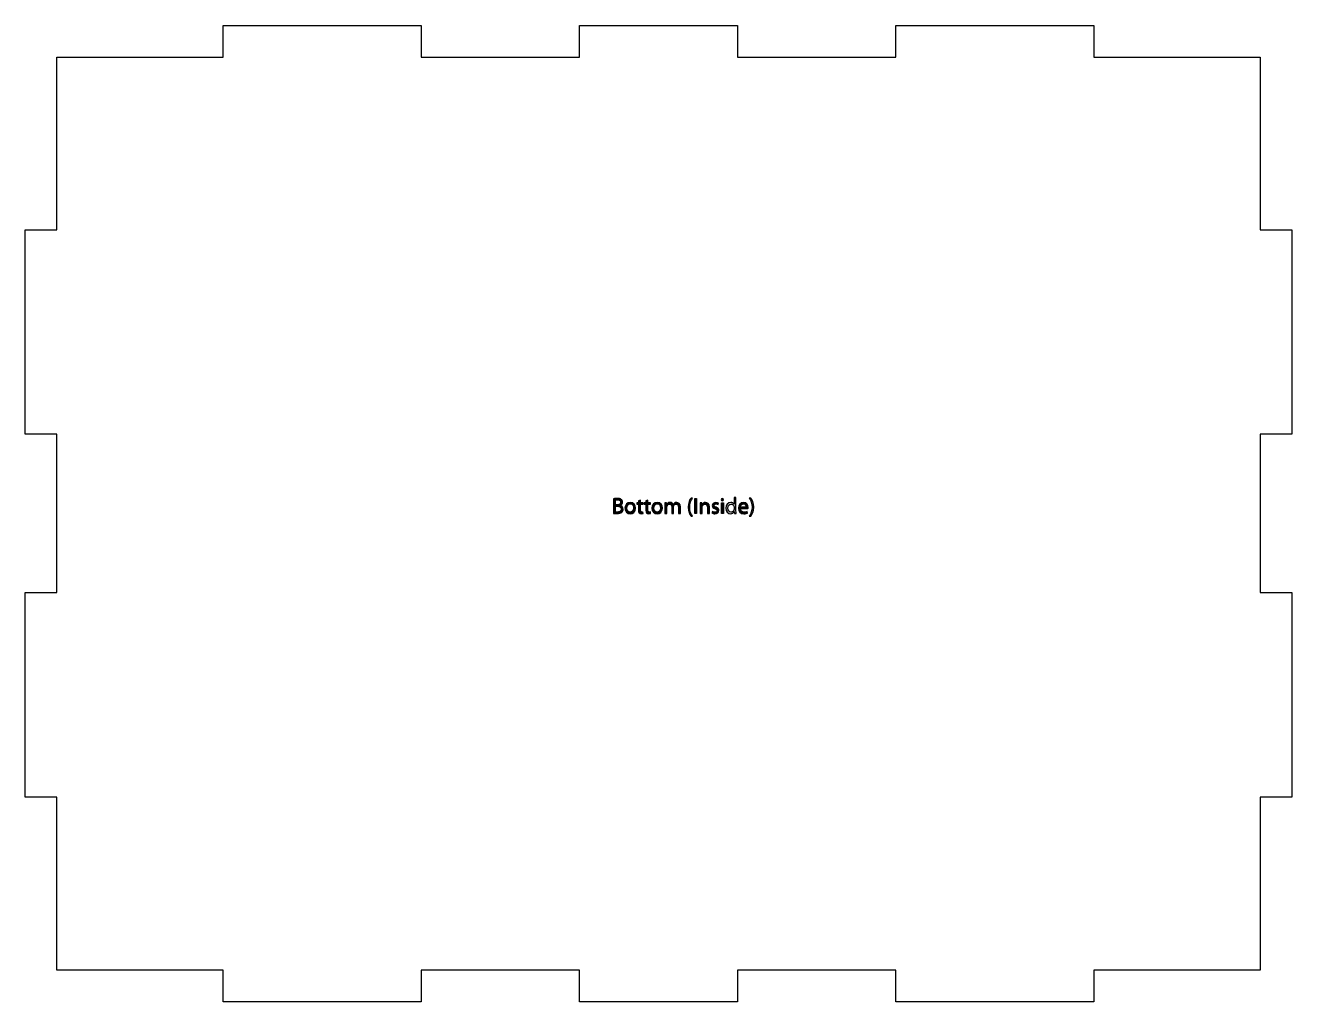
# Model space of a CAD drawing. Extents: x -743 to 1142, y -1188 to 1589.
# Drawn here: x -743 to -63, y -871 to -346 of the extents above; entities that cross this region are included whole.
import ezdxf

# ---------------------------------------------------------------- set-up
doc = ezdxf.new("R2010")
doc.units = 0
doc.header["$MEASUREMENT"] = 0
doc.layers.add('LAYER_1', color=7, linetype='CONTINUOUS')

# ---------------------------------------------------------------- blocks, each defined once
blk = doc.blocks.new('BLOCK_12')
at = {"layer": 'LAYER_1'}
h = blk.add_hatch(color=1, dxfattribs=at)
h.dxf.hatch_style = 2
edge = h.paths.add_edge_path()
edge.add_spline(control_points=[(-426.96, -600.38), (-426.51, -600.27), (-425.78, -600.2), (-425.06, -600.2), (-424.01, -600.2), (-423.34, -600.38), (-422.85, -600.79), (-422.43, -601.1), (-422.17, -601.58), (-422.17, -602.21), (-422.17, -603.01), (-422.69, -603.69), (-423.53, -603.99), (-423.53, -603.99), (-423.53, -604.03), (-423.53, -604.03), (-422.77, -604.21), (-421.87, -604.84), (-421.87, -606.04), (-421.87, -606.74), (-422.14, -607.28), (-422.56, -607.66), (-423.11, -608.18), (-424.03, -608.42), (-425.35, -608.42), (-426.06, -608.42), (-426.62, -608.37), (-426.96, -608.32), (-426.96, -608.32), (-426.96, -600.38), (-426.96, -600.38)], knot_values=[0, 0, 0, 0, 1, 1, 1, 2, 2, 2, 3, 3, 3, 4, 4, 4, 5, 5, 5, 6, 6, 6, 7, 7, 7, 8, 8, 8, 9, 9, 9, 10, 10, 10, 10], degree=3, periodic=1)
edge = h.paths.add_edge_path()
edge.add_spline(control_points=[(-425.92, -603.69), (-425.92, -603.69), (-424.97, -603.69), (-424.97, -603.69), (-423.88, -603.69), (-423.23, -603.1), (-423.23, -602.32), (-423.23, -601.39), (-423.94, -601), (-425, -601), (-425.48, -601), (-425.75, -601.04), (-425.92, -601.08), (-425.92, -601.08), (-425.92, -603.69), (-425.92, -603.69)], knot_values=[0, 0, 0, 0, 1, 1, 1, 2, 2, 2, 3, 3, 3, 4, 4, 4, 5, 5, 5, 5], degree=3, periodic=1)
edge = h.paths.add_edge_path()
edge.add_spline(control_points=[(-425.92, -607.55), (-425.71, -607.59), (-425.42, -607.6), (-425.05, -607.6), (-423.97, -607.6), (-422.97, -607.2), (-422.97, -606.03), (-422.97, -604.94), (-423.92, -604.47), (-425.06, -604.47), (-425.06, -604.47), (-425.92, -604.47), (-425.92, -604.47), (-425.92, -604.47), (-425.92, -607.55), (-425.92, -607.55)], knot_values=[0, 0, 0, 0, 1, 1, 1, 2, 2, 2, 3, 3, 3, 4, 4, 4, 5, 5, 5, 5], degree=3, periodic=1)
h = blk.add_hatch(color=1, dxfattribs=at)
h.dxf.hatch_style = 2
edge = h.paths.add_edge_path()
edge.add_spline(control_points=[(-415.2, -605.39), (-415.2, -607.54), (-416.69, -608.48), (-418.09, -608.48), (-419.65, -608.48), (-420.87, -607.32), (-420.87, -605.49), (-420.87, -603.56), (-419.58, -602.42), (-417.99, -602.42), (-416.32, -602.42), (-415.2, -603.63), (-415.2, -605.39)], knot_values=[0, 0, 0, 0, 1, 1, 1, 2, 2, 2, 3, 3, 3, 4, 4, 4, 4], degree=3, periodic=1)
edge = h.paths.add_edge_path()
edge.add_spline(control_points=[(-419.79, -605.45), (-419.79, -606.72), (-419.07, -607.68), (-418.04, -607.68), (-417.03, -607.68), (-416.27, -606.74), (-416.27, -605.43), (-416.27, -604.45), (-416.77, -603.21), (-418.01, -603.21), (-419.25, -603.21), (-419.79, -604.36), (-419.79, -605.45)], knot_values=[0, 0, 0, 0, 1, 1, 1, 2, 2, 2, 3, 3, 3, 4, 4, 4, 4], degree=3, periodic=1)
h = blk.add_hatch(color=1, dxfattribs=at)
h.dxf.hatch_style = 2
edge = h.paths.add_edge_path()
edge.add_spline(control_points=[(-412.59, -601.15), (-412.59, -601.15), (-412.59, -602.54), (-412.59, -602.54), (-412.59, -602.54), (-411.08, -602.54), (-411.08, -602.54), (-411.08, -602.54), (-411.08, -603.34), (-411.08, -603.34), (-411.08, -603.34), (-412.59, -603.34), (-412.59, -603.34), (-412.59, -603.34), (-412.59, -606.47), (-412.59, -606.47), (-412.59, -607.19), (-412.39, -607.6), (-411.8, -607.6), (-411.51, -607.6), (-411.34, -607.58), (-411.19, -607.53), (-411.19, -607.53), (-411.14, -608.33), (-411.14, -608.33), (-411.34, -608.4), (-411.67, -608.48), (-412.07, -608.48), (-412.57, -608.48), (-412.96, -608.31), (-413.21, -608.03), (-413.5, -607.71), (-413.62, -607.19), (-413.62, -606.51), (-413.62, -606.51), (-413.62, -603.34), (-413.62, -603.34), (-413.62, -603.34), (-414.52, -603.34), (-414.52, -603.34), (-414.52, -603.34), (-414.52, -602.54), (-414.52, -602.54), (-414.52, -602.54), (-413.62, -602.54), (-413.62, -602.54), (-413.62, -602.54), (-413.62, -601.46), (-413.62, -601.46), (-413.62, -601.46), (-412.59, -601.15), (-412.59, -601.15)], knot_values=[0, 0, 0, 0, 1, 1, 1, 2, 2, 2, 3, 3, 3, 4, 4, 4, 5, 5, 5, 6, 6, 6, 7, 7, 7, 8, 8, 8, 9, 9, 9, 10, 10, 10, 11, 11, 11, 12, 12, 12, 13, 13, 13, 14, 14, 14, 15, 15, 15, 16, 16, 16, 17, 17, 17, 17], degree=3, periodic=1)
h = blk.add_hatch(color=1, dxfattribs=at)
h.dxf.hatch_style = 2
edge = h.paths.add_edge_path()
edge.add_spline(control_points=[(-408.62, -601.15), (-408.62, -601.15), (-408.62, -602.54), (-408.62, -602.54), (-408.62, -602.54), (-407.11, -602.54), (-407.11, -602.54), (-407.11, -602.54), (-407.11, -603.34), (-407.11, -603.34), (-407.11, -603.34), (-408.62, -603.34), (-408.62, -603.34), (-408.62, -603.34), (-408.62, -606.47), (-408.62, -606.47), (-408.62, -607.19), (-408.41, -607.6), (-407.83, -607.6), (-407.54, -607.6), (-407.37, -607.58), (-407.21, -607.53), (-407.21, -607.53), (-407.17, -608.33), (-407.17, -608.33), (-407.37, -608.4), (-407.69, -608.48), (-408.1, -608.48), (-408.59, -608.48), (-408.99, -608.31), (-409.24, -608.03), (-409.53, -607.71), (-409.65, -607.19), (-409.65, -606.51), (-409.65, -606.51), (-409.65, -603.34), (-409.65, -603.34), (-409.65, -603.34), (-410.55, -603.34), (-410.55, -603.34), (-410.55, -603.34), (-410.55, -602.54), (-410.55, -602.54), (-410.55, -602.54), (-409.65, -602.54), (-409.65, -602.54), (-409.65, -602.54), (-409.65, -601.46), (-409.65, -601.46), (-409.65, -601.46), (-408.62, -601.15), (-408.62, -601.15)], knot_values=[0, 0, 0, 0, 1, 1, 1, 2, 2, 2, 3, 3, 3, 4, 4, 4, 5, 5, 5, 6, 6, 6, 7, 7, 7, 8, 8, 8, 9, 9, 9, 10, 10, 10, 11, 11, 11, 12, 12, 12, 13, 13, 13, 14, 14, 14, 15, 15, 15, 16, 16, 16, 17, 17, 17, 17], degree=3, periodic=1)
h = blk.add_hatch(color=1, dxfattribs=at)
h.dxf.hatch_style = 2
edge = h.paths.add_edge_path()
edge.add_spline(control_points=[(-400.74, -605.39), (-400.74, -607.54), (-402.23, -608.48), (-403.63, -608.48), (-405.19, -608.48), (-406.41, -607.32), (-406.41, -605.49), (-406.41, -603.56), (-405.12, -602.42), (-403.53, -602.42), (-401.86, -602.42), (-400.74, -603.63), (-400.74, -605.39)], knot_values=[0, 0, 0, 0, 1, 1, 1, 2, 2, 2, 3, 3, 3, 4, 4, 4, 4], degree=3, periodic=1)
edge = h.paths.add_edge_path()
edge.add_spline(control_points=[(-405.33, -605.45), (-405.33, -606.72), (-404.61, -607.68), (-403.58, -607.68), (-402.57, -607.68), (-401.81, -606.74), (-401.81, -605.43), (-401.81, -604.45), (-402.31, -603.21), (-403.55, -603.21), (-404.79, -603.21), (-405.33, -604.36), (-405.33, -605.45)], knot_values=[0, 0, 0, 0, 1, 1, 1, 2, 2, 2, 3, 3, 3, 4, 4, 4, 4], degree=3, periodic=1)
h = blk.add_hatch(color=1, dxfattribs=at)
h.dxf.hatch_style = 2
edge = h.paths.add_edge_path()
edge.add_spline(control_points=[(-399.4, -604.11), (-399.4, -603.5), (-399.42, -603.02), (-399.45, -602.54), (-399.45, -602.54), (-398.53, -602.54), (-398.53, -602.54), (-398.53, -602.54), (-398.48, -603.49), (-398.48, -603.49), (-398.48, -603.49), (-398.44, -603.49), (-398.44, -603.49), (-398.12, -602.93), (-397.58, -602.42), (-396.61, -602.42), (-395.83, -602.42), (-395.23, -602.9), (-394.98, -603.58), (-394.98, -603.58), (-394.95, -603.58), (-394.95, -603.58), (-394.77, -603.25), (-394.53, -603.01), (-394.29, -602.83), (-393.94, -602.56), (-393.57, -602.42), (-393.02, -602.42), (-392.24, -602.42), (-391.1, -602.92), (-391.1, -604.94), (-391.1, -604.94), (-391.1, -608.34), (-391.1, -608.34), (-391.1, -608.34), (-392.13, -608.34), (-392.13, -608.34), (-392.13, -608.34), (-392.13, -605.07), (-392.13, -605.07), (-392.13, -603.94), (-392.55, -603.28), (-393.39, -603.28), (-394, -603.28), (-394.46, -603.73), (-394.65, -604.23), (-394.7, -604.39), (-394.74, -604.57), (-394.74, -604.76), (-394.74, -604.76), (-394.74, -608.34), (-394.74, -608.34), (-394.74, -608.34), (-395.77, -608.34), (-395.77, -608.34), (-395.77, -608.34), (-395.77, -604.87), (-395.77, -604.87), (-395.77, -603.94), (-396.17, -603.28), (-396.98, -603.28), (-397.63, -603.28), (-398.12, -603.81), (-398.29, -604.34), (-398.35, -604.48), (-398.37, -604.67), (-398.37, -604.85), (-398.37, -604.85), (-398.37, -608.34), (-398.37, -608.34), (-398.37, -608.34), (-399.4, -608.34), (-399.4, -608.34), (-399.4, -608.34), (-399.4, -604.11), (-399.4, -604.11)], knot_values=[0, 0, 0, 0, 1, 1, 1, 2, 2, 2, 3, 3, 3, 4, 4, 4, 5, 5, 5, 6, 6, 6, 7, 7, 7, 8, 8, 8, 9, 9, 9, 10, 10, 10, 11, 11, 11, 12, 12, 12, 13, 13, 13, 14, 14, 14, 15, 15, 15, 16, 16, 16, 17, 17, 17, 18, 18, 18, 19, 19, 19, 20, 20, 20, 21, 21, 21, 22, 22, 22, 23, 23, 23, 24, 24, 24, 25, 25, 25, 25], degree=3, periodic=1)
h = blk.add_hatch(color=1, dxfattribs=at)
h.dxf.hatch_style = 2
edge = h.paths.add_edge_path()
edge.add_spline(control_points=[(-384.57, -600.02), (-385.45, -601.21), (-386.07, -602.75), (-386.07, -604.94), (-386.07, -607.07), (-385.41, -608.6), (-384.57, -609.79), (-384.57, -609.79), (-385.39, -609.79), (-385.39, -609.79), (-386.14, -608.8), (-386.96, -607.26), (-386.96, -604.93), (-386.94, -602.58), (-386.14, -601.03), (-385.39, -600.02), (-385.39, -600.02), (-384.57, -600.02), (-384.57, -600.02)], knot_values=[0, 0, 0, 0, 1, 1, 1, 2, 2, 2, 3, 3, 3, 4, 4, 4, 5, 5, 5, 6, 6, 6, 6], degree=3, periodic=1)
h = blk.add_hatch(color=1, dxfattribs=at)
h.dxf.hatch_style = 2
h.paths.add_polyline_path([(-382.36, -600.26), (-382.36, -608.34), (-383.42, -608.34), (-383.42, -600.26)])
h = blk.add_hatch(color=1, dxfattribs=at)
h.dxf.hatch_style = 2
edge = h.paths.add_edge_path()
edge.add_spline(control_points=[(-380.45, -604.11), (-380.45, -603.5), (-380.46, -603.02), (-380.5, -602.54), (-380.5, -602.54), (-379.57, -602.54), (-379.57, -602.54), (-379.57, -602.54), (-379.51, -603.5), (-379.51, -603.5), (-379.51, -603.5), (-379.48, -603.5), (-379.48, -603.5), (-379.19, -602.96), (-378.52, -602.42), (-377.56, -602.42), (-376.76, -602.42), (-375.51, -602.9), (-375.51, -604.89), (-375.51, -604.89), (-375.51, -608.34), (-375.51, -608.34), (-375.51, -608.34), (-376.57, -608.34), (-376.57, -608.34), (-376.57, -608.34), (-376.57, -605), (-376.57, -605), (-376.57, -604.06), (-376.92, -603.28), (-377.91, -603.28), (-378.59, -603.28), (-379.13, -603.77), (-379.33, -604.36), (-379.37, -604.49), (-379.4, -604.67), (-379.4, -604.85), (-379.4, -604.85), (-379.4, -608.34), (-379.4, -608.34), (-379.4, -608.34), (-380.45, -608.34), (-380.45, -608.34), (-380.45, -608.34), (-380.45, -604.11), (-380.45, -604.11)], knot_values=[0, 0, 0, 0, 1, 1, 1, 2, 2, 2, 3, 3, 3, 4, 4, 4, 5, 5, 5, 6, 6, 6, 7, 7, 7, 8, 8, 8, 9, 9, 9, 10, 10, 10, 11, 11, 11, 12, 12, 12, 13, 13, 13, 14, 14, 14, 15, 15, 15, 15], degree=3, periodic=1)
h = blk.add_hatch(color=1, dxfattribs=at)
h.dxf.hatch_style = 2
edge = h.paths.add_edge_path()
edge.add_spline(control_points=[(-373.94, -607.28), (-373.61, -607.47), (-373.06, -607.68), (-372.53, -607.68), (-371.78, -607.68), (-371.42, -607.31), (-371.42, -606.82), (-371.42, -606.32), (-371.72, -606.05), (-372.49, -605.77), (-373.54, -605.38), (-374.03, -604.82), (-374.03, -604.12), (-374.03, -603.19), (-373.27, -602.42), (-372.03, -602.42), (-371.44, -602.42), (-370.93, -602.58), (-370.61, -602.78), (-370.61, -602.78), (-370.87, -603.55), (-370.87, -603.55), (-371.09, -603.4), (-371.51, -603.2), (-372.05, -603.2), (-372.68, -603.2), (-373.01, -603.56), (-373.01, -603.99), (-373.01, -604.47), (-372.68, -604.69), (-371.92, -604.99), (-370.93, -605.36), (-370.4, -605.86), (-370.4, -606.72), (-370.4, -607.76), (-371.2, -608.48), (-372.56, -608.48), (-373.19, -608.48), (-373.78, -608.31), (-374.19, -608.07), (-374.19, -608.07), (-373.94, -607.28), (-373.94, -607.28)], knot_values=[0, 0, 0, 0, 1, 1, 1, 2, 2, 2, 3, 3, 3, 4, 4, 4, 5, 5, 5, 6, 6, 6, 7, 7, 7, 8, 8, 8, 9, 9, 9, 10, 10, 10, 11, 11, 11, 12, 12, 12, 13, 13, 13, 14, 14, 14, 14], degree=3, periodic=1)
h = blk.add_hatch(color=1, dxfattribs=at)
h.dxf.hatch_style = 2
edge = h.paths.add_edge_path()
edge.add_spline(control_points=[(-367.87, -600.91), (-367.87, -601.27), (-368.12, -601.56), (-368.54, -601.56), (-368.92, -601.56), (-369.17, -601.27), (-369.17, -600.91), (-369.17, -600.55), (-368.91, -600.25), (-368.51, -600.25), (-368.13, -600.25), (-367.87, -600.54), (-367.87, -600.91)], knot_values=[0, 0, 0, 0, 1, 1, 1, 2, 2, 2, 3, 3, 3, 4, 4, 4, 4], degree=3, periodic=1)
h.paths.add_polyline_path([(-369.04, -608.34), (-369.04, -602.54), (-367.99, -602.54), (-367.99, -608.34)])
h = blk.add_hatch(color=1, dxfattribs=at)
h.dxf.hatch_style = 2
edge = h.paths.add_edge_path()
edge.add_spline(control_points=[(-361.23, -599.83), (-361.23, -599.83), (-361.23, -606.84), (-361.23, -606.84), (-361.23, -607.36), (-361.21, -607.95), (-361.18, -608.34), (-361.18, -608.34), (-362.12, -608.34), (-362.12, -608.34), (-362.12, -608.34), (-362.17, -607.34), (-362.17, -607.34), (-362.17, -607.34), (-362.2, -607.34), (-362.2, -607.34), (-362.52, -607.98), (-363.21, -608.48), (-364.16, -608.48), (-365.56, -608.48), (-366.65, -607.29), (-366.65, -605.53), (-366.67, -603.59), (-365.45, -602.42), (-364.05, -602.42), (-363.15, -602.42), (-362.56, -602.84), (-362.3, -603.29), (-362.3, -603.29), (-362.28, -603.29), (-362.28, -603.29), (-362.28, -603.29), (-362.28, -599.83), (-362.28, -599.83), (-362.28, -599.83), (-361.23, -599.83), (-361.23, -599.83)], knot_values=[0, 0, 0, 0, 1, 1, 1, 2, 2, 2, 3, 3, 3, 4, 4, 4, 5, 5, 5, 6, 6, 6, 7, 7, 7, 8, 8, 8, 9, 9, 9, 10, 10, 10, 11, 11, 11, 12, 12, 12, 12], degree=3, periodic=1)
edge = h.paths.add_edge_path()
edge.add_spline(control_points=[(-362.28, -604.9), (-362.28, -604.77), (-362.29, -604.59), (-362.32, -604.46), (-362.48, -603.8), (-363.06, -603.25), (-363.85, -603.25), (-364.94, -603.25), (-365.59, -604.21), (-365.59, -605.48), (-365.59, -606.65), (-365, -607.62), (-363.87, -607.62), (-363.16, -607.62), (-362.52, -607.14), (-362.32, -606.37), (-362.29, -606.22), (-362.28, -606.08), (-362.28, -605.91), (-362.28, -605.91), (-362.28, -604.9), (-362.28, -604.9)], knot_values=[0, 0, 0, 0, 1, 1, 1, 2, 2, 2, 3, 3, 3, 4, 4, 4, 5, 5, 5, 6, 6, 6, 7, 7, 7, 7], degree=3, periodic=1)
h = blk.add_hatch(color=1, dxfattribs=at)
h.dxf.hatch_style = 2
edge = h.paths.add_edge_path()
edge.add_spline(control_points=[(-358.88, -605.63), (-358.85, -607.06), (-357.95, -607.65), (-356.89, -607.65), (-356.13, -607.65), (-355.66, -607.52), (-355.28, -607.35), (-355.28, -607.35), (-355.09, -608.1), (-355.09, -608.1), (-355.46, -608.27), (-356.11, -608.48), (-357.03, -608.48), (-358.82, -608.48), (-359.89, -607.29), (-359.89, -605.54), (-359.89, -603.79), (-358.85, -602.42), (-357.16, -602.42), (-355.26, -602.42), (-354.76, -604.07), (-354.76, -605.14), (-354.76, -605.36), (-354.78, -605.51), (-354.8, -605.63), (-354.8, -605.63), (-358.88, -605.63), (-358.88, -605.63)], knot_values=[0, 0, 0, 0, 1, 1, 1, 2, 2, 2, 3, 3, 3, 4, 4, 4, 5, 5, 5, 6, 6, 6, 7, 7, 7, 8, 8, 8, 9, 9, 9, 9], degree=3, periodic=1)
edge = h.paths.add_edge_path()
edge.add_spline(control_points=[(-355.78, -604.88), (-355.77, -604.22), (-356.06, -603.17), (-357.25, -603.17), (-358.33, -603.17), (-358.78, -604.15), (-358.87, -604.88), (-358.87, -604.88), (-355.78, -604.88), (-355.78, -604.88)], knot_values=[0, 0, 0, 0, 1, 1, 1, 2, 2, 2, 3, 3, 3, 3], degree=3, periodic=1)
h = blk.add_hatch(color=1, dxfattribs=at)
h.dxf.hatch_style = 2
edge = h.paths.add_edge_path()
edge.add_spline(control_points=[(-354.09, -609.79), (-353.25, -608.61), (-352.59, -607.06), (-352.59, -604.9), (-352.59, -602.74), (-353.24, -601.22), (-354.09, -600.02), (-354.09, -600.02), (-353.27, -600.02), (-353.27, -600.02), (-352.52, -601), (-351.7, -602.55), (-351.7, -604.9), (-351.71, -607.25), (-352.52, -608.79), (-353.27, -609.79), (-353.27, -609.79), (-354.09, -609.79), (-354.09, -609.79)], knot_values=[0, 0, 0, 0, 1, 1, 1, 2, 2, 2, 3, 3, 3, 4, 4, 4, 5, 5, 5, 6, 6, 6, 6], degree=3, periodic=1)
for points in [[(-382.36, -600.26), (-382.36, -608.34), (-383.42, -608.34), (-383.42, -600.26), (-382.36, -600.26)], [(-369.04, -608.34), (-369.04, -602.54), (-367.99, -602.54), (-367.99, -608.34), (-369.04, -608.34)]]:
    blk.add_lwpolyline(points, dxfattribs=at)
for points, knots in [([(-426.96, -600.38), (-426.51, -600.27), (-425.78, -600.2), (-425.06, -600.2), (-424.01, -600.2), (-423.34, -600.38), (-422.85, -600.79), (-422.43, -601.1), (-422.17, -601.58), (-422.17, -602.21), (-422.17, -603.01), (-422.69, -603.69), (-423.53, -603.99), (-423.53, -603.99), (-423.53, -604.03), (-423.53, -604.03), (-422.77, -604.21), (-421.87, -604.84), (-421.87, -606.04), (-421.87, -606.74), (-422.14, -607.28), (-422.56, -607.66), (-423.11, -608.18), (-424.03, -608.42), (-425.35, -608.42), (-426.06, -608.42), (-426.62, -608.37), (-426.96, -608.32), (-426.96, -608.32), (-426.96, -600.38), (-426.96, -600.38)], [0, 0, 0, 0, 1, 1, 1, 2, 2, 2, 3, 3, 3, 4, 4, 4, 5, 5, 5, 6, 6, 6, 7, 7, 7, 8, 8, 8, 9, 9, 9, 10, 10, 10, 10]), ([(-425.92, -603.69), (-425.92, -603.69), (-424.97, -603.69), (-424.97, -603.69), (-423.88, -603.69), (-423.23, -603.1), (-423.23, -602.32), (-423.23, -601.39), (-423.94, -601), (-425, -601), (-425.48, -601), (-425.75, -601.04), (-425.92, -601.08), (-425.92, -601.08), (-425.92, -603.69), (-425.92, -603.69)], [0, 0, 0, 0, 1, 1, 1, 2, 2, 2, 3, 3, 3, 4, 4, 4, 5, 5, 5, 5]), ([(-425.92, -607.55), (-425.71, -607.59), (-425.42, -607.6), (-425.05, -607.6), (-423.97, -607.6), (-422.97, -607.2), (-422.97, -606.03), (-422.97, -604.94), (-423.92, -604.47), (-425.06, -604.47), (-425.06, -604.47), (-425.92, -604.47), (-425.92, -604.47), (-425.92, -604.47), (-425.92, -607.55), (-425.92, -607.55)], [0, 0, 0, 0, 1, 1, 1, 2, 2, 2, 3, 3, 3, 4, 4, 4, 5, 5, 5, 5]), ([(-415.2, -605.39), (-415.2, -607.54), (-416.69, -608.48), (-418.09, -608.48), (-419.65, -608.48), (-420.87, -607.32), (-420.87, -605.49), (-420.87, -603.56), (-419.58, -602.42), (-417.99, -602.42), (-416.32, -602.42), (-415.2, -603.63), (-415.2, -605.39)], [0, 0, 0, 0, 1, 1, 1, 2, 2, 2, 3, 3, 3, 4, 4, 4, 4]), ([(-419.79, -605.45), (-419.79, -606.72), (-419.07, -607.68), (-418.04, -607.68), (-417.03, -607.68), (-416.27, -606.74), (-416.27, -605.43), (-416.27, -604.45), (-416.77, -603.21), (-418.01, -603.21), (-419.25, -603.21), (-419.79, -604.36), (-419.79, -605.45)], [0, 0, 0, 0, 1, 1, 1, 2, 2, 2, 3, 3, 3, 4, 4, 4, 4]), ([(-412.59, -601.15), (-412.59, -601.15), (-412.59, -602.54), (-412.59, -602.54), (-412.59, -602.54), (-411.08, -602.54), (-411.08, -602.54), (-411.08, -602.54), (-411.08, -603.34), (-411.08, -603.34), (-411.08, -603.34), (-412.59, -603.34), (-412.59, -603.34), (-412.59, -603.34), (-412.59, -606.47), (-412.59, -606.47), (-412.59, -607.19), (-412.39, -607.6), (-411.8, -607.6), (-411.51, -607.6), (-411.34, -607.58), (-411.19, -607.53), (-411.19, -607.53), (-411.14, -608.33), (-411.14, -608.33), (-411.34, -608.4), (-411.67, -608.48), (-412.07, -608.48), (-412.57, -608.48), (-412.96, -608.31), (-413.21, -608.03), (-413.5, -607.71), (-413.62, -607.19), (-413.62, -606.51), (-413.62, -606.51), (-413.62, -603.34), (-413.62, -603.34), (-413.62, -603.34), (-414.52, -603.34), (-414.52, -603.34), (-414.52, -603.34), (-414.52, -602.54), (-414.52, -602.54), (-414.52, -602.54), (-413.62, -602.54), (-413.62, -602.54), (-413.62, -602.54), (-413.62, -601.46), (-413.62, -601.46), (-413.62, -601.46), (-412.59, -601.15), (-412.59, -601.15)], [0, 0, 0, 0, 1, 1, 1, 2, 2, 2, 3, 3, 3, 4, 4, 4, 5, 5, 5, 6, 6, 6, 7, 7, 7, 8, 8, 8, 9, 9, 9, 10, 10, 10, 11, 11, 11, 12, 12, 12, 13, 13, 13, 14, 14, 14, 15, 15, 15, 16, 16, 16, 17, 17, 17, 17]), ([(-408.62, -601.15), (-408.62, -601.15), (-408.62, -602.54), (-408.62, -602.54), (-408.62, -602.54), (-407.11, -602.54), (-407.11, -602.54), (-407.11, -602.54), (-407.11, -603.34), (-407.11, -603.34), (-407.11, -603.34), (-408.62, -603.34), (-408.62, -603.34), (-408.62, -603.34), (-408.62, -606.47), (-408.62, -606.47), (-408.62, -607.19), (-408.41, -607.6), (-407.83, -607.6), (-407.54, -607.6), (-407.37, -607.58), (-407.21, -607.53), (-407.21, -607.53), (-407.17, -608.33), (-407.17, -608.33), (-407.37, -608.4), (-407.69, -608.48), (-408.1, -608.48), (-408.59, -608.48), (-408.99, -608.31), (-409.24, -608.03), (-409.53, -607.71), (-409.65, -607.19), (-409.65, -606.51), (-409.65, -606.51), (-409.65, -603.34), (-409.65, -603.34), (-409.65, -603.34), (-410.55, -603.34), (-410.55, -603.34), (-410.55, -603.34), (-410.55, -602.54), (-410.55, -602.54), (-410.55, -602.54), (-409.65, -602.54), (-409.65, -602.54), (-409.65, -602.54), (-409.65, -601.46), (-409.65, -601.46), (-409.65, -601.46), (-408.62, -601.15), (-408.62, -601.15)], [0, 0, 0, 0, 1, 1, 1, 2, 2, 2, 3, 3, 3, 4, 4, 4, 5, 5, 5, 6, 6, 6, 7, 7, 7, 8, 8, 8, 9, 9, 9, 10, 10, 10, 11, 11, 11, 12, 12, 12, 13, 13, 13, 14, 14, 14, 15, 15, 15, 16, 16, 16, 17, 17, 17, 17]), ([(-400.74, -605.39), (-400.74, -607.54), (-402.23, -608.48), (-403.63, -608.48), (-405.19, -608.48), (-406.41, -607.32), (-406.41, -605.49), (-406.41, -603.56), (-405.12, -602.42), (-403.53, -602.42), (-401.86, -602.42), (-400.74, -603.63), (-400.74, -605.39)], [0, 0, 0, 0, 1, 1, 1, 2, 2, 2, 3, 3, 3, 4, 4, 4, 4]), ([(-405.33, -605.45), (-405.33, -606.72), (-404.61, -607.68), (-403.58, -607.68), (-402.57, -607.68), (-401.81, -606.74), (-401.81, -605.43), (-401.81, -604.45), (-402.31, -603.21), (-403.55, -603.21), (-404.79, -603.21), (-405.33, -604.36), (-405.33, -605.45)], [0, 0, 0, 0, 1, 1, 1, 2, 2, 2, 3, 3, 3, 4, 4, 4, 4]), ([(-399.4, -604.11), (-399.4, -603.5), (-399.42, -603.02), (-399.45, -602.54), (-399.45, -602.54), (-398.53, -602.54), (-398.53, -602.54), (-398.53, -602.54), (-398.48, -603.49), (-398.48, -603.49), (-398.48, -603.49), (-398.44, -603.49), (-398.44, -603.49), (-398.12, -602.93), (-397.58, -602.42), (-396.61, -602.42), (-395.83, -602.42), (-395.23, -602.9), (-394.98, -603.58), (-394.98, -603.58), (-394.95, -603.58), (-394.95, -603.58), (-394.77, -603.25), (-394.53, -603.01), (-394.29, -602.83), (-393.94, -602.56), (-393.57, -602.42), (-393.02, -602.42), (-392.24, -602.42), (-391.1, -602.92), (-391.1, -604.94), (-391.1, -604.94), (-391.1, -608.34), (-391.1, -608.34), (-391.1, -608.34), (-392.13, -608.34), (-392.13, -608.34), (-392.13, -608.34), (-392.13, -605.07), (-392.13, -605.07), (-392.13, -603.94), (-392.55, -603.28), (-393.39, -603.28), (-394, -603.28), (-394.46, -603.73), (-394.65, -604.23), (-394.7, -604.39), (-394.74, -604.57), (-394.74, -604.76), (-394.74, -604.76), (-394.74, -608.34), (-394.74, -608.34), (-394.74, -608.34), (-395.77, -608.34), (-395.77, -608.34), (-395.77, -608.34), (-395.77, -604.87), (-395.77, -604.87), (-395.77, -603.94), (-396.17, -603.28), (-396.98, -603.28), (-397.63, -603.28), (-398.12, -603.81), (-398.29, -604.34), (-398.35, -604.48), (-398.37, -604.67), (-398.37, -604.85), (-398.37, -604.85), (-398.37, -608.34), (-398.37, -608.34), (-398.37, -608.34), (-399.4, -608.34), (-399.4, -608.34), (-399.4, -608.34), (-399.4, -604.11), (-399.4, -604.11)], [0, 0, 0, 0, 1, 1, 1, 2, 2, 2, 3, 3, 3, 4, 4, 4, 5, 5, 5, 6, 6, 6, 7, 7, 7, 8, 8, 8, 9, 9, 9, 10, 10, 10, 11, 11, 11, 12, 12, 12, 13, 13, 13, 14, 14, 14, 15, 15, 15, 16, 16, 16, 17, 17, 17, 18, 18, 18, 19, 19, 19, 20, 20, 20, 21, 21, 21, 22, 22, 22, 23, 23, 23, 24, 24, 24, 25, 25, 25, 25]), ([(-384.57, -600.02), (-385.45, -601.21), (-386.07, -602.75), (-386.07, -604.94), (-386.07, -607.07), (-385.41, -608.6), (-384.57, -609.79), (-384.57, -609.79), (-385.39, -609.79), (-385.39, -609.79), (-386.14, -608.8), (-386.96, -607.26), (-386.96, -604.93), (-386.94, -602.58), (-386.14, -601.03), (-385.39, -600.02), (-385.39, -600.02), (-384.57, -600.02), (-384.57, -600.02)], [0, 0, 0, 0, 1, 1, 1, 2, 2, 2, 3, 3, 3, 4, 4, 4, 5, 5, 5, 6, 6, 6, 6]), ([(-380.45, -604.11), (-380.45, -603.5), (-380.46, -603.02), (-380.5, -602.54), (-380.5, -602.54), (-379.57, -602.54), (-379.57, -602.54), (-379.57, -602.54), (-379.51, -603.5), (-379.51, -603.5), (-379.51, -603.5), (-379.48, -603.5), (-379.48, -603.5), (-379.19, -602.96), (-378.52, -602.42), (-377.56, -602.42), (-376.76, -602.42), (-375.51, -602.9), (-375.51, -604.89), (-375.51, -604.89), (-375.51, -608.34), (-375.51, -608.34), (-375.51, -608.34), (-376.57, -608.34), (-376.57, -608.34), (-376.57, -608.34), (-376.57, -605), (-376.57, -605), (-376.57, -604.06), (-376.92, -603.28), (-377.91, -603.28), (-378.59, -603.28), (-379.13, -603.77), (-379.33, -604.36), (-379.37, -604.49), (-379.4, -604.67), (-379.4, -604.85), (-379.4, -604.85), (-379.4, -608.34), (-379.4, -608.34), (-379.4, -608.34), (-380.45, -608.34), (-380.45, -608.34), (-380.45, -608.34), (-380.45, -604.11), (-380.45, -604.11)], [0, 0, 0, 0, 1, 1, 1, 2, 2, 2, 3, 3, 3, 4, 4, 4, 5, 5, 5, 6, 6, 6, 7, 7, 7, 8, 8, 8, 9, 9, 9, 10, 10, 10, 11, 11, 11, 12, 12, 12, 13, 13, 13, 14, 14, 14, 15, 15, 15, 15]), ([(-373.94, -607.28), (-373.61, -607.47), (-373.06, -607.68), (-372.53, -607.68), (-371.78, -607.68), (-371.42, -607.31), (-371.42, -606.82), (-371.42, -606.32), (-371.72, -606.05), (-372.49, -605.77), (-373.54, -605.38), (-374.03, -604.82), (-374.03, -604.12), (-374.03, -603.19), (-373.27, -602.42), (-372.03, -602.42), (-371.44, -602.42), (-370.93, -602.58), (-370.61, -602.78), (-370.61, -602.78), (-370.87, -603.55), (-370.87, -603.55), (-371.09, -603.4), (-371.51, -603.2), (-372.05, -603.2), (-372.68, -603.2), (-373.01, -603.56), (-373.01, -603.99), (-373.01, -604.47), (-372.68, -604.69), (-371.92, -604.99), (-370.93, -605.36), (-370.4, -605.86), (-370.4, -606.72), (-370.4, -607.76), (-371.2, -608.48), (-372.56, -608.48), (-373.19, -608.48), (-373.78, -608.31), (-374.19, -608.07), (-374.19, -608.07), (-373.94, -607.28), (-373.94, -607.28)], [0, 0, 0, 0, 1, 1, 1, 2, 2, 2, 3, 3, 3, 4, 4, 4, 5, 5, 5, 6, 6, 6, 7, 7, 7, 8, 8, 8, 9, 9, 9, 10, 10, 10, 11, 11, 11, 12, 12, 12, 13, 13, 13, 14, 14, 14, 14]), ([(-367.87, -600.91), (-367.87, -601.27), (-368.12, -601.56), (-368.54, -601.56), (-368.92, -601.56), (-369.17, -601.27), (-369.17, -600.91), (-369.17, -600.55), (-368.91, -600.25), (-368.51, -600.25), (-368.13, -600.25), (-367.87, -600.54), (-367.87, -600.91)], [0, 0, 0, 0, 1, 1, 1, 2, 2, 2, 3, 3, 3, 4, 4, 4, 4]), ([(-361.23, -599.83), (-361.23, -599.83), (-361.23, -606.84), (-361.23, -606.84), (-361.23, -607.36), (-361.21, -607.95), (-361.18, -608.34), (-361.18, -608.34), (-362.12, -608.34), (-362.12, -608.34), (-362.12, -608.34), (-362.17, -607.34), (-362.17, -607.34), (-362.17, -607.34), (-362.2, -607.34), (-362.2, -607.34), (-362.52, -607.98), (-363.21, -608.48), (-364.16, -608.48), (-365.56, -608.48), (-366.65, -607.29), (-366.65, -605.53), (-366.67, -603.59), (-365.45, -602.42), (-364.05, -602.42), (-363.15, -602.42), (-362.56, -602.84), (-362.3, -603.29), (-362.3, -603.29), (-362.28, -603.29), (-362.28, -603.29), (-362.28, -603.29), (-362.28, -599.83), (-362.28, -599.83), (-362.28, -599.83), (-361.23, -599.83), (-361.23, -599.83)], [0, 0, 0, 0, 1, 1, 1, 2, 2, 2, 3, 3, 3, 4, 4, 4, 5, 5, 5, 6, 6, 6, 7, 7, 7, 8, 8, 8, 9, 9, 9, 10, 10, 10, 11, 11, 11, 12, 12, 12, 12]), ([(-362.28, -604.9), (-362.28, -604.77), (-362.29, -604.59), (-362.32, -604.46), (-362.48, -603.8), (-363.06, -603.25), (-363.85, -603.25), (-364.94, -603.25), (-365.59, -604.21), (-365.59, -605.48), (-365.59, -606.65), (-365, -607.62), (-363.87, -607.62), (-363.16, -607.62), (-362.52, -607.14), (-362.32, -606.37), (-362.29, -606.22), (-362.28, -606.08), (-362.28, -605.91), (-362.28, -605.91), (-362.28, -604.9), (-362.28, -604.9)], [0, 0, 0, 0, 1, 1, 1, 2, 2, 2, 3, 3, 3, 4, 4, 4, 5, 5, 5, 6, 6, 6, 7, 7, 7, 7]), ([(-358.88, -605.63), (-358.85, -607.06), (-357.95, -607.65), (-356.89, -607.65), (-356.13, -607.65), (-355.66, -607.52), (-355.28, -607.35), (-355.28, -607.35), (-355.09, -608.1), (-355.09, -608.1), (-355.46, -608.27), (-356.11, -608.48), (-357.03, -608.48), (-358.82, -608.48), (-359.89, -607.29), (-359.89, -605.54), (-359.89, -603.79), (-358.85, -602.42), (-357.16, -602.42), (-355.26, -602.42), (-354.76, -604.07), (-354.76, -605.14), (-354.76, -605.36), (-354.78, -605.51), (-354.8, -605.63), (-354.8, -605.63), (-358.88, -605.63), (-358.88, -605.63)], [0, 0, 0, 0, 1, 1, 1, 2, 2, 2, 3, 3, 3, 4, 4, 4, 5, 5, 5, 6, 6, 6, 7, 7, 7, 8, 8, 8, 9, 9, 9, 9]), ([(-355.78, -604.88), (-355.77, -604.22), (-356.06, -603.17), (-357.25, -603.17), (-358.33, -603.17), (-358.78, -604.15), (-358.87, -604.88), (-358.87, -604.88), (-355.78, -604.88), (-355.78, -604.88)], [0, 0, 0, 0, 1, 1, 1, 2, 2, 2, 3, 3, 3, 3]), ([(-354.09, -609.79), (-353.25, -608.61), (-352.59, -607.06), (-352.59, -604.9), (-352.59, -602.74), (-353.24, -601.22), (-354.09, -600.02), (-354.09, -600.02), (-353.27, -600.02), (-353.27, -600.02), (-352.52, -601), (-351.7, -602.55), (-351.7, -604.9), (-351.71, -607.25), (-352.52, -608.79), (-353.27, -609.79), (-353.27, -609.79), (-354.09, -609.79), (-354.09, -609.79)], [0, 0, 0, 0, 1, 1, 1, 2, 2, 2, 3, 3, 3, 4, 4, 4, 5, 5, 5, 6, 6, 6, 6])]:
    blk.add_open_spline(points, degree=3, knots=knots, dxfattribs=at)
blk = doc.blocks.new('BLOCK_13')
at = {"layer": 'LAYER_1', "color": 7}
blk.add_lwpolyline([(-726.01, -363.15), (-636.72, -363.15), (-636.72, -346.14), (-530.42, -346.14), (-530.42, -363.15), (-445.38, -363.15), (-445.38, -346.14), (-360.34, -346.14), (-360.34, -363.15), (-275.3, -363.15), (-275.3, -346.14), (-169, -346.14), (-169, -363.15), (-79.71, -363.15), (-79.71, -455.98), (-62.7, -455.98), (-62.7, -565.82), (-79.71, -565.82), (-79.71, -650.86), (-62.7, -650.86), (-62.7, -760.71), (-79.71, -760.71), (-79.71, -853.54), (-169, -853.54), (-169, -870.55), (-275.3, -870.55), (-275.3, -853.54), (-360.34, -853.54), (-360.34, -870.55), (-445.38, -870.55), (-445.38, -853.54), (-530.42, -853.54), (-530.42, -870.55), (-636.72, -870.55), (-636.72, -853.54), (-726.01, -853.54), (-726.01, -760.71), (-743.02, -760.71), (-743.02, -650.86), (-726.01, -650.86), (-726.01, -565.82), (-743.02, -565.82), (-743.02, -455.98), (-726.01, -455.98), (-726.01, -363.15)], dxfattribs=at)

msp = doc.modelspace()

# ---------------------------------------------------------------- block references
at = {"layer": 'LAYER_1'}
for name in ['BLOCK_13', 'BLOCK_12']:
    msp.add_blockref(name, (0, 0), dxfattribs=at)

doc.saveas('drawing.dxf')
